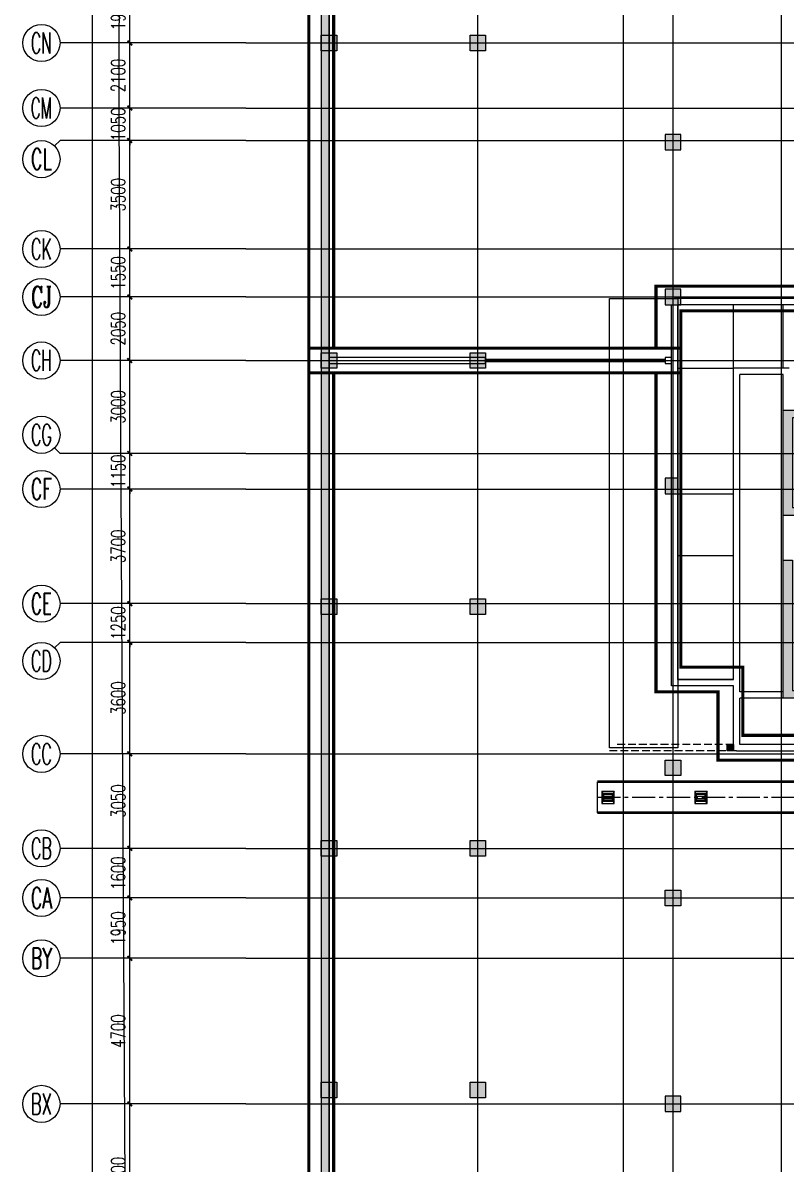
# Model space of a CAD drawing. Extents: x 369444 to 684549, y -549309 to 575337.
# Drawn here: x 370644 to 395274, y 216562 to 253407 of the extents above; entities that cross this region are included whole.
import ezdxf
from ezdxf.enums import TextEntityAlignment as Align

# ---------------------------------------------------------------- set-up
doc = ezdxf.new("R2010")
doc.units = 0
doc.header["$LTSCALE"] = 1000
doc.header["$MEASUREMENT"] = 0
for name, pattern in [('__DASH', [0.35, 0.25, -0.1]), ('CENTER2', [1.125, 0.75, -0.125, 0.125, -0.125]), ('DASH', [0.35, 0.25, -0.1])]:
    doc.linetypes.add(name, pattern=pattern)
for name, color, linetype in [('AXIS', 3, 'Continuous'), ('AXIS_TEXT', 7, 'Continuous'), ('COLUMN', 9, 'Continuous'), ('DIM_SYMB', 3, 'Continuous'), ('DOTE', 1, 'Continuous'), ('DUCT-排烟中心线', 5, 'CENTER2'), ('DUCT-排烟管', 2, 'Continuous'), ('DUCT-排烟管端线', 4, 'Continuous'), ('HATCH_通用填充', 8, 'Continuous'), ('HS-A-轮廓线-地下室', 3, 'DASH'), ('PUB_HATCH', 8, 'Continuous'), ('WALL', 9, 'Continuous'), ('WINDOW', 4, 'Continuous'), ('二期轮廓线', 8, 'DASH'), ('审核图层', 2, 'Continuous'), ('构造柱', 6, 'Continuous'), ('防火分区线', 7, 'Continuous'), ('风管标注', 3, 'Continuous')]:
    doc.layers.add(name, color=color, linetype=linetype)
doc.layers.add('不要动图层', color=140, linetype='Continuous', plot=False)
doc.styles.add('_TCH_AXIS', font='COMPLEX', dxfattribs={"bigfont": 'GBCBIG'})
doc.styles.add('_TCH_DIM_T3', font='SIMPLEX', dxfattribs={"width": 0.705882, "bigfont": 'GBCBIG'})
doc.styles.add('COMPLEX', font='COMPLEX')
doc.dimstyles.new('_TCH_ARCH&&150', dxfattribs={"dimtxt": 446.25, "dimasz": 150, "dimexe": 375, "dimexo": 450, "dimgap": 150, "dimtad": 1, "dimdec": 0, "dimzin": 0, "dimdsep": 46, "dimtxsty": '_TCH_DIM_T3', "dimblk": 'ARCHTICK', "dimcen": 0.09, "dimclrt": 7, "dimazin": 2, "dimtfac": 1, "dimtdec": 0, "dimtix": 1, "dimtmove": 2, "dimatfit": 3, "dimfxl": 0, "dimtolj": 1, "dimtzin": 0, "dimarcsym": 0})

# ---------------------------------------------------------------- blocks, each defined once
blk = doc.blocks.new('566hdfggf')
at = {"layer": 'COLUMN'}
h = blk.add_hatch(color=256, dxfattribs=at)
h.dxf.hatch_style = 1
h.paths.add_polyline_path([(38490740214.03093, 3905333180.482071), (38490740214.03093, 3905332680.482071), (38490740614.03093, 3905332680.482071), (38490740614.03093, 3905333180.482071)])
blk.add_lwpolyline([(38490740214.03093, 3905333180.482071), (38490740214.03093, 3905332680.482071), (38490740614.03093, 3905332680.482071), (38490740614.03093, 3905333180.482071)], close=True, dxfattribs=at)
blk = doc.blocks.new('A$C47E9097D')
at = {"layer": '构造柱'}
blk.add_hatch(color=256, dxfattribs=at).paths.add_polyline_path([(13050, -240400), (12850, -240400), (12850, -240600), (13050, -240600)])
at = {"layer": '构造柱', "elevation": 14}
blk.add_lwpolyline([(12850, -240400), (13050, -240400), (13050, -240600), (12850, -240600)], close=True, dxfattribs=at)
blk = doc.blocks.new('256g1dfgdf')
at = {"layer": 'WALL'}
h = blk.add_hatch(color=0, dxfattribs=at)
h.dxf.hatch_style = 1
h.paths.add_polyline_path([(-183057, -69119), (-183057, -68619), (-183557, -68619), (-183557, -69119)], flags=17)
h.paths.add_polyline_path([(-170857, -69119), (-170857, -68619), (-171407, -68619), (-171407, -69119)], flags=17)
h.paths.add_polyline_path([(-171407, -70819), (-171157, -70819), (-171157, -70419), (-171557, -70419), (-171557, -70819)], flags=17)
h.paths.add_polyline_path([(-183507, -70819), (-183357, -70819), (-183357, -70419), (-183757, -70419), (-183757, -70819)], flags=17)
h.paths.add_polyline_path([(-168657, -64219), (-170857, -64219), (-170857, -66419), (-170307, -66419), (-170307, -66619), (-171107, -66619), (-171107, -63969), (-168457, -63969), (-168457, -66619), (-169207, -66619), (-169207, -66419), (-168657, -66419)])
h.paths.add_polyline_path([(-179257, -73469), (-179807, -73469), (-179807, -73219), (-179257, -73219), (-178857, -73219), (-178857, -73469), (-179007, -73469), (-179007, -76369), (-180757, -76369), (-180757, -76119), (-179257, -76119)])
h.paths.add_polyline_path([(-165957, -64219), (-166607, -64219), (-166607, -63969), (-165707, -63969), (-165707, -65769), (-165957, -65769)])
h.paths.add_polyline_path([(-188307, -64019), (-188957, -64019), (-188957, -65569), (-189207, -65569), (-189207, -63769), (-188307, -63769)])
h.paths.add_polyline_path([(-173307, -80719), (-174157, -80719), (-174857, -80719), (-174857, -80469), (-174407, -80469), (-174407, -77519), (-174157, -77519), (-174157, -80469), (-173307, -80469)])
h.paths.add_polyline_path([(-180757, -80719), (-181607, -80719), (-181607, -80469), (-180757, -80469), (-180757, -77519), (-180507, -77519), (-180507, -80469), (-180057, -80469), (-180057, -80719)])
h.paths.add_polyline_path([(-175107, -73469), (-175657, -73469), (-175657, -76119), (-174157, -76119), (-174157, -76369), (-175907, -76369), (-175907, -73469), (-176057, -73469), (-176057, -73219), (-175657, -73219), (-175107, -73219)])
h.paths.add_polyline_path([(-159582, -72669), (-160057, -72669), (-160057, -74419), (-160307, -74419), (-160307, -72669), (-160407, -72669), (-160407, -72419), (-160057, -72419), (-159582, -72419)])
h.paths.add_polyline_path([(-163357, -80719), (-163657, -80719), (-164057, -80719), (-164057, -80469), (-163907, -80469), (-163907, -77119), (-163657, -77119), (-163657, -80469), (-163357, -80469)])
h.paths.add_polyline_path([(-166757, -80719), (-167782, -80719), (-168557, -80719), (-168557, -80469), (-167807, -80469), (-167807, -77019), (-167507, -77019), (-167507, -80469), (-166757, -80469)])
h.paths.add_polyline_path([(-191007, -75019), (-191007, -75819), (-193107, -75819), (-193107, -75569), (-191257, -75569), (-191257, -75019)])
h.paths.add_polyline_path([(-183307, -66419), (-184057, -66419), (-184057, -64019), (-186257, -64019), (-186257, -66219), (-185707, -66219), (-185707, -66419), (-186457, -66419), (-186457, -63769), (-183807, -63769), (-183807, -66169), (-183307, -66169)])
h.paths.add_polyline_path([(-171407, -73469), (-171857, -73469), (-171857, -73219), (-171157, -73219), (-171157, -76369), (-171407, -76369)])
h.paths.add_polyline_path([(-183057, -73469), (-183507, -73469), (-183507, -76369), (-183757, -76369), (-183757, -73219), (-183057, -73219)])
h.paths.add_polyline_path([(-187382, -80719), (-188157, -80719), (-188157, -80469), (-187407, -80469), (-187407, -77019), (-187107, -77019), (-187107, -80469), (-186357, -80469), (-186357, -80719)])
h.paths.add_polyline_path([(-191257, -80719), (-191557, -80719), (-191557, -80469), (-191257, -80469), (-191257, -77119), (-191007, -77119), (-191007, -80469), (-190857, -80469), (-190857, -80719)])
h.paths.add_polyline_path([(-194857, -72669), (-195332, -72669), (-195332, -72419), (-194857, -72419), (-194507, -72419), (-194507, -72669), (-194607, -72669), (-194607, -74419), (-194857, -74419)])
h.paths.add_polyline_path([(-157057, -81719), (-157607, -81719), (-157607, -81469), (-157357, -81469), (-157357, -77269), (-157057, -77269)])
h.paths.add_polyline_path([(-197307, -81719), (-197857, -81719), (-197857, -77269), (-197557, -77269), (-197557, -81469), (-197307, -81469)])
h.paths.add_polyline_path([(-165557, -72669), (-165957, -72669), (-165957, -69119), (-166357, -69119), (-166357, -68919), (-165707, -68919), (-165707, -72419), (-165557, -72419)])
h.paths.add_polyline_path([(-188957, -72669), (-189357, -72669), (-189357, -72419), (-189207, -72419), (-189207, -68919), (-188507, -68919), (-188507, -69119), (-188957, -69119)])
h.paths.add_polyline_path([(-160857, -80719), (-161557, -80719), (-161557, -80469), (-160857, -80469), (-160857, -77819), (-160607, -77819), (-160607, -80469), (-160607, -81469), (-160007, -81469), (-160007, -81719), (-160857, -81719)])
h.paths.add_polyline_path([(-187107, -71319), (-187107, -74819), (-187407, -74819), (-187407, -71319)])
h.paths.add_polyline_path([(-193357, -80719), (-194057, -80719), (-194057, -81719), (-194907, -81719), (-194907, -81469), (-194307, -81469), (-194307, -80469), (-194307, -77819), (-194057, -77819), (-194057, -80469), (-193357, -80469)])
h.paths.add_polyline_path([(-167507, -71319), (-167507, -74819), (-167807, -74819), (-167807, -71319)])
h.paths.add_polyline_path([(-171157, -80719), (-171507, -80719), (-171507, -80469), (-171407, -80469), (-171407, -77519), (-171157, -77519), (-171157, -80469), (-170957, -80469), (-170957, -80719)])
h.paths.add_polyline_path([(-183407, -80719), (-183757, -80719), (-183957, -80719), (-183957, -80469), (-183757, -80469), (-183757, -77519), (-183507, -77519), (-183507, -80469), (-183407, -80469)])
h.paths.add_polyline_path([(-157057, -75819), (-157757, -75819), (-157757, -75569), (-157357, -75569), (-157357, -72669), (-157732, -72669), (-157732, -72419), (-157057, -72419)])
h.paths.add_polyline_path([(-197157, -75819), (-197857, -75819), (-197857, -72419), (-197182, -72419), (-197182, -72669), (-197557, -72669), (-197557, -75569), (-197157, -75569)])
h.paths.add_polyline_path([(-163907, -72669), (-163957, -72669), (-163957, -72419), (-163657, -72419), (-163257, -72419), (-163257, -72669), (-163657, -72669), (-163657, -73519), (-163907, -73519)])
h.paths.add_polyline_path([(-190957, -72669), (-191007, -72669), (-191007, -73519), (-191257, -73519), (-191257, -72669), (-191657, -72669), (-191657, -72419), (-191257, -72419), (-190957, -72419)])
h.paths.add_polyline_path([(-161807, -75819), (-163907, -75819), (-163907, -75019), (-163657, -75019), (-163657, -75569), (-161807, -75569)])
edge = h.paths.add_edge_path()
edge.add_line((-183557, -66419), (-183557, -66519))
edge.add_line((-183557, -66519), (-183307, -66519))
edge.add_line((-183307, -66519), (-183307, -66419))
edge.add_line((-183507, -70819), (-183507, -71569))
edge.add_line((-183507, -71569), (-185557, -71569))
edge.add_line((-185557, -71569), (-185557, -71319))
edge.add_line((-185557, -71319), (-183757, -71319))
edge.add_line((-183757, -71319), (-183757, -70819))
edge.add_line((-171157, -70819), (-171157, -71319))
edge.add_line((-171157, -71319), (-169357, -71319))
edge.add_line((-169357, -71319), (-169357, -71569))
edge.add_line((-169357, -71569), (-171407, -71569))
edge.add_line((-171407, -71569), (-171407, -70819))
h.paths.add_polyline_path([(-183557, -66519), (-183307, -66519), (-183307, -66419), (-183557, -66419)], flags=16)
h.paths.add_polyline_path([(-183757, -71569), (-183507, -71569), (-183507, -70819), (-183757, -70819)], flags=16)
h.paths.add_polyline_path([(-185557, -71569), (-183757, -71569), (-183757, -71319), (-185557, -71319)], flags=16)
h.paths.add_polyline_path([(-171407, -71569), (-171157, -71569), (-171157, -70819), (-171407, -70819)], flags=16)
h.paths.add_polyline_path([(-171157, -71569), (-169357, -71569), (-169357, -71319), (-171157, -71319)], flags=16)
at = {"layer": 'WALL', "color": 0}
for points in [[(-188307, -64019), (-188957, -64019), (-188957, -65569), (-189207, -65569), (-189207, -63769), (-188307, -63769)], [(-183307, -66419), (-184057, -66419), (-184057, -64019), (-186257, -64019), (-186257, -66219), (-185707, -66219), (-185707, -66419), (-186457, -66419), (-186457, -63769), (-183807, -63769), (-183807, -66169), (-183307, -66169)], [(-168657, -64219), (-170857, -64219), (-170857, -66419), (-170307, -66419), (-170307, -66619), (-171107, -66619), (-171107, -63969), (-168457, -63969), (-168457, -66619), (-169207, -66619), (-169207, -66419), (-168657, -66419)], [(-165957, -64219), (-166607, -64219), (-166607, -63969), (-165707, -63969), (-165707, -65769), (-165957, -65769)], [(-183057, -69119), (-183057, -68619), (-183557, -68619), (-183557, -69119)], [(-170857, -69119), (-170857, -68619), (-171407, -68619), (-171407, -69119)], [(-188957, -72669), (-189357, -72669), (-189357, -72419), (-189207, -72419), (-189207, -68919), (-188507, -68919), (-188507, -69119), (-188957, -69119)], [(-165557, -72669), (-165957, -72669), (-165957, -69119), (-166357, -69119), (-166357, -68919), (-165707, -68919), (-165707, -72419), (-165557, -72419)], [(-183507, -70819), (-183357, -70819), (-183357, -70419), (-183757, -70419), (-183757, -70819)], [(-171407, -70819), (-171157, -70819), (-171157, -70419), (-171557, -70419), (-171557, -70819)], [(-187107, -71319), (-187107, -74819), (-187407, -74819), (-187407, -71319)], [(-167507, -71319), (-167507, -74819), (-167807, -74819), (-167807, -71319)], [(-197157, -75819), (-197857, -75819), (-197857, -72419), (-197182, -72419), (-197182, -72669), (-197557, -72669), (-197557, -75569), (-197157, -75569)], [(-194857, -72669), (-195332, -72669), (-195332, -72419), (-194857, -72419), (-194507, -72419), (-194507, -72669), (-194607, -72669), (-194607, -74419), (-194857, -74419)], [(-190957, -72669), (-191007, -72669), (-191007, -73519), (-191257, -73519), (-191257, -72669), (-191657, -72669), (-191657, -72419), (-191257, -72419), (-190957, -72419)], [(-163907, -72669), (-163957, -72669), (-163957, -72419), (-163657, -72419), (-163257, -72419), (-163257, -72669), (-163657, -72669), (-163657, -73519), (-163907, -73519)], [(-159582, -72669), (-160057, -72669), (-160057, -74419), (-160307, -74419), (-160307, -72669), (-160407, -72669), (-160407, -72419), (-160057, -72419), (-159582, -72419)], [(-157057, -75819), (-157757, -75819), (-157757, -75569), (-157357, -75569), (-157357, -72669), (-157732, -72669), (-157732, -72419), (-157057, -72419)], [(-183057, -73469), (-183507, -73469), (-183507, -76369), (-183757, -76369), (-183757, -73219), (-183057, -73219)], [(-179257, -73469), (-179807, -73469), (-179807, -73219), (-179257, -73219), (-178857, -73219), (-178857, -73469), (-179007, -73469), (-179007, -76369), (-180757, -76369), (-180757, -76119), (-179257, -76119)], [(-175107, -73469), (-175657, -73469), (-175657, -76119), (-174157, -76119), (-174157, -76369), (-175907, -76369), (-175907, -73469), (-176057, -73469), (-176057, -73219), (-175657, -73219), (-175107, -73219)], [(-171407, -73469), (-171857, -73469), (-171857, -73219), (-171157, -73219), (-171157, -76369), (-171407, -76369)], [(-191007, -75019), (-191007, -75819), (-193107, -75819), (-193107, -75569), (-191257, -75569), (-191257, -75019)], [(-161807, -75819), (-163907, -75819), (-163907, -75019), (-163657, -75019), (-163657, -75569), (-161807, -75569)], [(-197307, -81719), (-197857, -81719), (-197857, -77269), (-197557, -77269), (-197557, -81469), (-197307, -81469)], [(-191257, -80719), (-191557, -80719), (-191557, -80469), (-191257, -80469), (-191257, -77119), (-191007, -77119), (-191007, -80469), (-190857, -80469), (-190857, -80719)], [(-187382, -80719), (-188157, -80719), (-188157, -80469), (-187407, -80469), (-187407, -77019), (-187107, -77019), (-187107, -80469), (-186357, -80469), (-186357, -80719)], [(-166757, -80719), (-167782, -80719), (-168557, -80719), (-168557, -80469), (-167807, -80469), (-167807, -77019), (-167507, -77019), (-167507, -80469), (-166757, -80469)], [(-163357, -80719), (-163657, -80719), (-164057, -80719), (-164057, -80469), (-163907, -80469), (-163907, -77119), (-163657, -77119), (-163657, -80469), (-163357, -80469)], [(-157057, -81719), (-157607, -81719), (-157607, -81469), (-157357, -81469), (-157357, -77269), (-157057, -77269)], [(-183407, -80719), (-183757, -80719), (-183957, -80719), (-183957, -80469), (-183757, -80469), (-183757, -77519), (-183507, -77519), (-183507, -80469), (-183407, -80469)], [(-180757, -80719), (-181607, -80719), (-181607, -80469), (-180757, -80469), (-180757, -77519), (-180507, -77519), (-180507, -80469), (-180057, -80469), (-180057, -80719)], [(-173307, -80719), (-174157, -80719), (-174857, -80719), (-174857, -80469), (-174407, -80469), (-174407, -77519), (-174157, -77519), (-174157, -80469), (-173307, -80469)], [(-171157, -80719), (-171507, -80719), (-171507, -80469), (-171407, -80469), (-171407, -77519), (-171157, -77519), (-171157, -80469), (-170957, -80469), (-170957, -80719)], [(-193357, -80719), (-194057, -80719), (-194057, -81719), (-194907, -81719), (-194907, -81469), (-194307, -81469), (-194307, -80469), (-194307, -77819), (-194057, -77819), (-194057, -80469), (-193357, -80469)], [(-160857, -80719), (-161557, -80719), (-161557, -80469), (-160857, -80469), (-160857, -77819), (-160607, -77819), (-160607, -80469), (-160607, -81469), (-160007, -81469), (-160007, -81719), (-160857, -81719)]]:
    blk.add_lwpolyline(points, close=True, dxfattribs=at)
for points in [[(-183557, -66419), (-183557, -66519), (-183307, -66519), (-183307, -66419)], [(-183507, -70819), (-183507, -71569), (-185557, -71569), (-185557, -71319), (-183757, -71319), (-183757, -70819)], [(-171157, -70819), (-171157, -71319), (-169357, -71319), (-169357, -71569), (-171407, -71569), (-171407, -70819)]]:
    blk.add_lwpolyline(points, dxfattribs=at)
blk = doc.blocks.new('_ArchTick')
at = {"color": 0, "linetype": 'ByBlock', "const_width": 0.4}
blk.add_lwpolyline([(-0.5, -0.5), (0.5, 0.5)], dxfattribs=at)
blk = doc.blocks.new('*D1015')
at = {"layer": 'AXIS', "color": 0, "lineweight": -2, "transparency": 16777216}
for p, q in [((377394, 218507), (373719, 218507)), ((374094, 214007), (374094, 218507)), ((377394, 214007), (373719, 214007))]:
    blk.add_line(p, q, dxfattribs=at)
at = {"layer": 'Defpoints', "color": 0, "transparency": 16777216}
for p in [(374094, 218507), (377844, 218507), (377844, 214007)]:
    blk.add_point(p, dxfattribs=at)
at = {"layer": 'AXIS', "color": 0, "lineweight": -2, "transparency": 16777216, "xscale": 150, "yscale": 150, "zscale": 150}
for p, rotation in [((374094, 218507), 90), ((374094, 214007), 270)]:
    blk.add_blockref('_ArchTick', p, dxfattribs=dict(at, rotation=rotation))
at = {"layer": 'AXIS', "color": 7, "lineweight": -2, "transparency": 16777216, "insert": (373721, 216257), "char_height": 446.2, "attachment_point": 5, "rotation": 90, "style": '_TCH_DIM_T3'}
blk.add_mtext('\\A1;4500', dxfattribs=at)
blk = doc.blocks.new('*D1016')
at = {"layer": 'AXIS', "color": 0, "lineweight": -2, "transparency": 16777216}
for p, q in [((377394, 223207), (373719, 223207)), ((374094, 218507), (374094, 223207)), ((377394, 218507), (373719, 218507))]:
    blk.add_line(p, q, dxfattribs=at)
at = {"layer": 'Defpoints', "color": 0, "transparency": 16777216}
for p in [(374094, 223207), (377844, 223207), (377844, 218507)]:
    blk.add_point(p, dxfattribs=at)
at = {"layer": 'AXIS', "color": 0, "lineweight": -2, "transparency": 16777216, "xscale": 150, "yscale": 150, "zscale": 150}
for p, rotation in [((374094, 223207), 90), ((374094, 218507), 270)]:
    blk.add_blockref('_ArchTick', p, dxfattribs=dict(at, rotation=rotation))
at = {"layer": 'AXIS', "color": 7, "lineweight": -2, "transparency": 16777216, "insert": (373721, 220857), "char_height": 446.2, "attachment_point": 5, "rotation": 90, "style": '_TCH_DIM_T3'}
blk.add_mtext('\\A1;4700', dxfattribs=at)
blk = doc.blocks.new('*D1017')
at = {"layer": 'AXIS', "color": 0, "lineweight": -2, "transparency": 16777216}
for p, q in [((377394, 225157), (373719, 225157)), ((374094, 223207), (374094, 225157)), ((377394, 223207), (373719, 223207))]:
    blk.add_line(p, q, dxfattribs=at)
at = {"layer": 'Defpoints', "color": 0, "transparency": 16777216}
for p in [(374094, 225157), (377844, 225157), (377844, 223207)]:
    blk.add_point(p, dxfattribs=at)
at = {"layer": 'AXIS', "color": 0, "lineweight": -2, "transparency": 16777216, "xscale": 150, "yscale": 150, "zscale": 150}
for p, rotation in [((374094, 225157), 90), ((374094, 223207), 270)]:
    blk.add_blockref('_ArchTick', p, dxfattribs=dict(at, rotation=rotation))
at = {"layer": 'AXIS', "color": 7, "lineweight": -2, "transparency": 16777216, "insert": (373721, 224182), "char_height": 446.2, "attachment_point": 5, "rotation": 90, "style": '_TCH_DIM_T3'}
blk.add_mtext('\\A1;1950', dxfattribs=at)
blk = doc.blocks.new('*D1018')
at = {"layer": 'AXIS', "color": 0, "lineweight": -2, "transparency": 16777216}
for p, q in [((377394, 226757), (373719, 226757)), ((374094, 225157), (374094, 226757)), ((377394, 225157), (373719, 225157))]:
    blk.add_line(p, q, dxfattribs=at)
at = {"layer": 'Defpoints', "color": 0, "transparency": 16777216}
for p in [(374094, 226757), (377844, 226757), (377844, 225157)]:
    blk.add_point(p, dxfattribs=at)
at = {"layer": 'AXIS', "color": 0, "lineweight": -2, "transparency": 16777216, "xscale": 150, "yscale": 150, "zscale": 150}
for p, rotation in [((374094, 226757), 90), ((374094, 225157), 270)]:
    blk.add_blockref('_ArchTick', p, dxfattribs=dict(at, rotation=rotation))
at = {"layer": 'AXIS', "color": 7, "lineweight": -2, "transparency": 16777216, "insert": (373721, 225957), "char_height": 446.2, "attachment_point": 5, "rotation": 90, "style": '_TCH_DIM_T3'}
blk.add_mtext('\\A1;1600', dxfattribs=at)
blk = doc.blocks.new('*D1019')
at = {"layer": 'AXIS', "color": 0, "lineweight": -2, "transparency": 16777216}
for p, q in [((377394, 229807), (373719, 229807)), ((374094, 226757), (374094, 229807)), ((377394, 226757), (373719, 226757))]:
    blk.add_line(p, q, dxfattribs=at)
at = {"layer": 'Defpoints', "color": 0, "transparency": 16777216}
for p in [(374094, 229807), (377844, 229807), (377844, 226757)]:
    blk.add_point(p, dxfattribs=at)
at = {"layer": 'AXIS', "color": 0, "lineweight": -2, "transparency": 16777216, "xscale": 150, "yscale": 150, "zscale": 150}
for p, rotation in [((374094, 229807), 90), ((374094, 226757), 270)]:
    blk.add_blockref('_ArchTick', p, dxfattribs=dict(at, rotation=rotation))
at = {"layer": 'AXIS', "color": 7, "lineweight": -2, "transparency": 16777216, "insert": (373721, 228282), "char_height": 446.2, "attachment_point": 5, "rotation": 90, "style": '_TCH_DIM_T3'}
blk.add_mtext('\\A1;3050', dxfattribs=at)
blk = doc.blocks.new('*D1020')
at = {"layer": 'AXIS', "color": 0, "lineweight": -2, "transparency": 16777216}
for p, q in [((377394, 233407), (373719, 233407)), ((374094, 229807), (374094, 233407)), ((377394, 229807), (373719, 229807))]:
    blk.add_line(p, q, dxfattribs=at)
at = {"layer": 'Defpoints', "color": 0, "transparency": 16777216}
for p in [(374094, 233407), (377844, 233407), (377844, 229807)]:
    blk.add_point(p, dxfattribs=at)
at = {"layer": 'AXIS', "color": 0, "lineweight": -2, "transparency": 16777216, "xscale": 150, "yscale": 150, "zscale": 150}
for p, rotation in [((374094, 233407), 90), ((374094, 229807), 270)]:
    blk.add_blockref('_ArchTick', p, dxfattribs=dict(at, rotation=rotation))
at = {"layer": 'AXIS', "color": 7, "lineweight": -2, "transparency": 16777216, "insert": (373721, 231607), "char_height": 446.2, "attachment_point": 5, "rotation": 90, "style": '_TCH_DIM_T3'}
blk.add_mtext('\\A1;3600', dxfattribs=at)
blk = doc.blocks.new('*D1021')
at = {"layer": 'AXIS', "color": 0, "lineweight": -2, "transparency": 16777216}
for p, q in [((374094, 234657), (374094, 234807)), ((377394, 234657), (373719, 234657)), ((374094, 233407), (374094, 234657)), ((377394, 233407), (373719, 233407)), ((374094, 233407), (374094, 233257))]:
    blk.add_line(p, q, dxfattribs=at)
at = {"layer": 'Defpoints', "color": 0, "transparency": 16777216}
for p in [(374094, 234657), (377844, 234657), (377844, 233407)]:
    blk.add_point(p, dxfattribs=at)
at = {"layer": 'AXIS', "color": 0, "lineweight": -2, "transparency": 16777216, "xscale": 150, "yscale": 150, "zscale": 150}
for p, rotation in [((374094, 234657), 270), ((374094, 233407), 90)]:
    blk.add_blockref('_ArchTick', p, dxfattribs=dict(at, rotation=rotation))
at = {"layer": 'AXIS', "color": 7, "lineweight": -2, "transparency": 16777216, "insert": (373721, 234032), "char_height": 446.2, "attachment_point": 5, "rotation": 90, "style": '_TCH_DIM_T3'}
blk.add_mtext('\\A1;1250', dxfattribs=at)
blk = doc.blocks.new('*D1022')
at = {"layer": 'AXIS', "color": 0, "lineweight": -2, "transparency": 16777216}
for p, q in [((377394, 238357), (373719, 238357)), ((374094, 234657), (374094, 238357)), ((377394, 234657), (373719, 234657))]:
    blk.add_line(p, q, dxfattribs=at)
at = {"layer": 'Defpoints', "color": 0, "transparency": 16777216}
for p in [(374094, 238357), (377844, 238357), (377844, 234657)]:
    blk.add_point(p, dxfattribs=at)
at = {"layer": 'AXIS', "color": 0, "lineweight": -2, "transparency": 16777216, "xscale": 150, "yscale": 150, "zscale": 150}
for p, rotation in [((374094, 238357), 90), ((374094, 234657), 270)]:
    blk.add_blockref('_ArchTick', p, dxfattribs=dict(at, rotation=rotation))
at = {"layer": 'AXIS', "color": 7, "lineweight": -2, "transparency": 16777216, "insert": (373721, 236507), "char_height": 446.2, "attachment_point": 5, "rotation": 90, "style": '_TCH_DIM_T3'}
blk.add_mtext('\\A1;3700', dxfattribs=at)
blk = doc.blocks.new('*D1023')
at = {"layer": 'AXIS', "color": 0, "lineweight": -2, "transparency": 16777216}
for p, q in [((377394, 239507), (373719, 239507)), ((374094, 239507), (374094, 239657)), ((374094, 238357), (374094, 239507)), ((377394, 238357), (373719, 238357)), ((374094, 238357), (374094, 238207))]:
    blk.add_line(p, q, dxfattribs=at)
at = {"layer": 'Defpoints', "color": 0, "transparency": 16777216}
for p in [(374094, 239507), (377844, 239507), (377844, 238357)]:
    blk.add_point(p, dxfattribs=at)
at = {"layer": 'AXIS', "color": 0, "lineweight": -2, "transparency": 16777216, "xscale": 150, "yscale": 150, "zscale": 150}
for p, rotation in [((374094, 239507), 270), ((374094, 238357), 90)]:
    blk.add_blockref('_ArchTick', p, dxfattribs=dict(at, rotation=rotation))
at = {"layer": 'AXIS', "color": 7, "lineweight": -2, "transparency": 16777216, "insert": (373721, 238932), "char_height": 446.2, "attachment_point": 5, "rotation": 90, "style": '_TCH_DIM_T3'}
blk.add_mtext('\\A1;1150', dxfattribs=at)
blk = doc.blocks.new('*D1024')
at = {"layer": 'AXIS', "color": 0, "lineweight": -2, "transparency": 16777216}
for p, q in [((377394, 242507), (373719, 242507)), ((374094, 239507), (374094, 242507)), ((377394, 239507), (373719, 239507))]:
    blk.add_line(p, q, dxfattribs=at)
at = {"layer": 'Defpoints', "color": 0, "transparency": 16777216}
for p in [(374094, 242507), (377844, 242507), (377844, 239507)]:
    blk.add_point(p, dxfattribs=at)
at = {"layer": 'AXIS', "color": 0, "lineweight": -2, "transparency": 16777216, "xscale": 150, "yscale": 150, "zscale": 150}
for p, rotation in [((374094, 242507), 90), ((374094, 239507), 270)]:
    blk.add_blockref('_ArchTick', p, dxfattribs=dict(at, rotation=rotation))
at = {"layer": 'AXIS', "color": 7, "lineweight": -2, "transparency": 16777216, "insert": (373721, 241007), "char_height": 446.2, "attachment_point": 5, "rotation": 90, "style": '_TCH_DIM_T3'}
blk.add_mtext('\\A1;3000', dxfattribs=at)
blk = doc.blocks.new('*D1025')
at = {"layer": 'AXIS', "color": 0, "lineweight": -2, "transparency": 16777216}
for p, q in [((377394, 244557), (373719, 244557)), ((374094, 242507), (374094, 244557)), ((377394, 242507), (373719, 242507))]:
    blk.add_line(p, q, dxfattribs=at)
at = {"layer": 'Defpoints', "color": 0, "transparency": 16777216}
for p in [(374094, 244557), (377844, 244557), (377844, 242507)]:
    blk.add_point(p, dxfattribs=at)
at = {"layer": 'AXIS', "color": 0, "lineweight": -2, "transparency": 16777216, "xscale": 150, "yscale": 150, "zscale": 150}
for p, rotation in [((374094, 244557), 90), ((374094, 242507), 270)]:
    blk.add_blockref('_ArchTick', p, dxfattribs=dict(at, rotation=rotation))
at = {"layer": 'AXIS', "color": 7, "lineweight": -2, "transparency": 16777216, "insert": (373721, 243532), "char_height": 446.2, "attachment_point": 5, "rotation": 90, "style": '_TCH_DIM_T3'}
blk.add_mtext('\\A1;2050', dxfattribs=at)
blk = doc.blocks.new('*D1026')
at = {"layer": 'AXIS', "color": 0, "lineweight": -2, "transparency": 16777216}
for p, q in [((377394, 246107), (373719, 246107)), ((374094, 244557), (374094, 246107)), ((377394, 244557), (373719, 244557))]:
    blk.add_line(p, q, dxfattribs=at)
at = {"layer": 'Defpoints', "color": 0, "transparency": 16777216}
for p in [(374094, 246107), (377844, 246107), (377844, 244557)]:
    blk.add_point(p, dxfattribs=at)
at = {"layer": 'AXIS', "color": 0, "lineweight": -2, "transparency": 16777216, "xscale": 150, "yscale": 150, "zscale": 150}
for p, rotation in [((374094, 246107), 90), ((374094, 244557), 270)]:
    blk.add_blockref('_ArchTick', p, dxfattribs=dict(at, rotation=rotation))
at = {"layer": 'AXIS', "color": 7, "lineweight": -2, "transparency": 16777216, "insert": (373721, 245332), "char_height": 446.2, "attachment_point": 5, "rotation": 90, "style": '_TCH_DIM_T3'}
blk.add_mtext('\\A1;1550', dxfattribs=at)
blk = doc.blocks.new('*D1027')
at = {"layer": 'AXIS', "color": 0, "lineweight": -2, "transparency": 16777216}
for p, q in [((377394, 249607), (373719, 249607)), ((374094, 246107), (374094, 249607)), ((377394, 246107), (373719, 246107))]:
    blk.add_line(p, q, dxfattribs=at)
at = {"layer": 'Defpoints', "color": 0, "transparency": 16777216}
for p in [(374094, 249607), (377844, 249607), (377844, 246107)]:
    blk.add_point(p, dxfattribs=at)
at = {"layer": 'AXIS', "color": 0, "lineweight": -2, "transparency": 16777216, "xscale": 150, "yscale": 150, "zscale": 150}
for p, rotation in [((374094, 249607), 90), ((374094, 246107), 270)]:
    blk.add_blockref('_ArchTick', p, dxfattribs=dict(at, rotation=rotation))
at = {"layer": 'AXIS', "color": 7, "lineweight": -2, "transparency": 16777216, "insert": (373721, 247857), "char_height": 446.2, "attachment_point": 5, "rotation": 90, "style": '_TCH_DIM_T3'}
blk.add_mtext('\\A1;3500', dxfattribs=at)
blk = doc.blocks.new('*D1028')
at = {"layer": 'AXIS', "color": 0, "lineweight": -2, "transparency": 16777216}
for p, q in [((377394, 250657), (373719, 250657)), ((374094, 250657), (374094, 250807)), ((374094, 249607), (374094, 250657)), ((377394, 249607), (373719, 249607)), ((374094, 249607), (374094, 249457))]:
    blk.add_line(p, q, dxfattribs=at)
at = {"layer": 'Defpoints', "color": 0, "transparency": 16777216}
for p in [(374094, 250657), (377844, 250657), (377844, 249607)]:
    blk.add_point(p, dxfattribs=at)
at = {"layer": 'AXIS', "color": 0, "lineweight": -2, "transparency": 16777216, "xscale": 150, "yscale": 150, "zscale": 150}
for p, rotation in [((374094, 250657), 270), ((374094, 249607), 90)]:
    blk.add_blockref('_ArchTick', p, dxfattribs=dict(at, rotation=rotation))
at = {"layer": 'AXIS', "color": 7, "lineweight": -2, "transparency": 16777216, "insert": (373721, 250132), "char_height": 446.2, "attachment_point": 5, "rotation": 90, "style": '_TCH_DIM_T3'}
blk.add_mtext('\\A1;1050', dxfattribs=at)
blk = doc.blocks.new('*D1029')
at = {"layer": 'AXIS', "color": 0, "lineweight": -2, "transparency": 16777216}
for p, q in [((377394, 252757), (373719, 252757)), ((374094, 250657), (374094, 252757)), ((377394, 250657), (373719, 250657))]:
    blk.add_line(p, q, dxfattribs=at)
at = {"layer": 'Defpoints', "color": 0, "transparency": 16777216}
for p in [(374094, 252757), (377844, 252757), (377844, 250657)]:
    blk.add_point(p, dxfattribs=at)
at = {"layer": 'AXIS', "color": 0, "lineweight": -2, "transparency": 16777216, "xscale": 150, "yscale": 150, "zscale": 150}
for p, rotation in [((374094, 252757), 90), ((374094, 250657), 270)]:
    blk.add_blockref('_ArchTick', p, dxfattribs=dict(at, rotation=rotation))
at = {"layer": 'AXIS', "color": 7, "lineweight": -2, "transparency": 16777216, "insert": (373721, 251707), "char_height": 446.2, "attachment_point": 5, "rotation": 90, "style": '_TCH_DIM_T3'}
blk.add_mtext('\\A1;2100', dxfattribs=at)
blk = doc.blocks.new('*D1030')
at = {"layer": 'AXIS', "color": 0, "lineweight": -2, "transparency": 16777216}
for p, q in [((377394, 254657), (373719, 254657)), ((374094, 252757), (374094, 254657)), ((377394, 252757), (373719, 252757))]:
    blk.add_line(p, q, dxfattribs=at)
at = {"layer": 'Defpoints', "color": 0, "transparency": 16777216}
for p in [(374094, 254657), (377844, 254657), (377844, 252757)]:
    blk.add_point(p, dxfattribs=at)
at = {"layer": 'AXIS', "color": 0, "lineweight": -2, "transparency": 16777216, "xscale": 150, "yscale": 150, "zscale": 150}
for p, rotation in [((374094, 254657), 90), ((374094, 252757), 270)]:
    blk.add_blockref('_ArchTick', p, dxfattribs=dict(at, rotation=rotation))
at = {"layer": 'AXIS', "color": 7, "lineweight": -2, "transparency": 16777216, "insert": (373721, 253707), "char_height": 446.2, "attachment_point": 5, "rotation": 90, "style": '_TCH_DIM_T3'}
blk.add_mtext('\\A1;1900', dxfattribs=at)
blk = doc.blocks.new('*D1115')
at = {"layer": 'AXIS', "color": 0, "lineweight": -2, "transparency": 16777216}
for p, q in [((377394, 470507), (372519, 470507)), ((372894, 65157), (372894, 470507)), ((377394, 65157), (372519, 65157))]:
    blk.add_line(p, q, dxfattribs=at)
at = {"layer": 'Defpoints', "color": 0, "transparency": 16777216}
for p in [(372894, 470507), (377844, 470507), (377844, 65157)]:
    blk.add_point(p, dxfattribs=at)
at = {"layer": 'AXIS', "color": 0, "lineweight": -2, "transparency": 16777216, "xscale": 150, "yscale": 150, "zscale": 150}
for p, rotation in [((372894, 470507), 90), ((372894, 65157), 270)]:
    blk.add_blockref('_ArchTick', p, dxfattribs=dict(at, rotation=rotation))
at = {"layer": 'AXIS', "color": 7, "lineweight": -2, "transparency": 16777216, "insert": (372521, 267832), "char_height": 446.2, "attachment_point": 5, "rotation": 90, "style": '_TCH_DIM_T3'}
blk.add_mtext('\\A1;405350', dxfattribs=at)
blk = doc.blocks.new('$DorLib2D$00000213')
at = {"color": 0, "linetype": 'DASH', "const_width": 0.02}
blk.add_lwpolyline([(0.5, 0), (-0.5, 0)], dxfattribs=at)
blk = doc.blocks.new('_AXISO')
blk.add_circle((0, 0), 0.5)
at = {"layer": 'AXIS_TEXT', "style": 'COMPLEX', "width": 1.041667}
blk.add_attdef('A', text='', height=0.56, dxfattribs=at).set_placement((-0.25, -0.28), (0.25, -0.28), align=Align.FIT)
blk = doc.blocks.new('column500')
h = blk.add_hatch(color=0)
h.dxf.hatch_style = 1
h.paths.add_polyline_path([(-216381, -381440), (-215881, -381440), (-215881, -380940), (-216381, -380940)])
at = {"color": 0}
blk.add_lwpolyline([(-216381, -381440), (-215881, -381440), (-215881, -380940), (-216381, -380940)], close=True, dxfattribs=at)
blk = doc.blocks.new('N-风管')
at = {"color": 0, "linetype": 'Continuous'}
for p, q in [((38489225280.664436, 3905323080.368586, 2600), (38489225680.664436, 3905323080.368586, 2600)), ((38489228280.664436, 3905323080.368586, 2600), (38489228680.664436, 3905323080.368586, 2600))]:
    blk.add_line(p, q, dxfattribs=at)
at = {"color": 0}
for p, q in [((38489225280.664436, 3905323080.368586, 2600), (38489225280.664436, 3905322680.368586, 2600)), ((38489225280.664436, 3905323080.368586, 2600), (38489225320.664436, 3905322991.479697, 2600)), ((38489225320.664436, 3905322769.257475, 2600), (38489225280.664436, 3905322680.368586, 2600)), ((38489225320.664436, 3905322917.405623, 2600), (38489225632.664436, 3905322917.405623, 2600)), ((38489225320.664436, 3905322843.331549, 2600), (38489225632.664436, 3905322843.331549, 2600)), ((38489225680.664436, 3905323080.368586, 2600), (38489225632.664436, 3905322991.479697, 2600)), ((38489225680.664436, 3905322680.368586, 2600), (38489225632.664436, 3905322769.257475, 2600)), ((38489225680.664436, 3905322680.368586, 2600), (38489225680.664436, 3905323080.368586, 2600)), ((38489228280.664436, 3905323080.368586, 2600), (38489228280.664436, 3905322680.368586, 2600)), ((38489228280.664436, 3905323080.368586, 2600), (38489228320.664436, 3905322991.479697, 2600)), ((38489228320.664436, 3905322769.257475, 2600), (38489228280.664436, 3905322680.368586, 2600)), ((38489228320.664436, 3905322917.405623, 2600), (38489228632.664436, 3905322917.405623, 2600)), ((38489228320.664436, 3905322843.331549, 2600), (38489228632.664436, 3905322843.331549, 2600)), ((38489228680.664436, 3905323080.368586, 2600), (38489228632.664436, 3905322991.479697, 2600)), ((38489228680.664436, 3905322680.368586, 2600), (38489228632.664436, 3905322769.257475, 2600)), ((38489228680.664436, 3905322680.368586, 2600), (38489228680.664436, 3905323080.368586, 2600)), ((38489225280.664436, 3905322680.368586, 2600), (38489225680.664436, 3905322680.368586, 2600)), ((38489228280.664436, 3905322680.368586, 2600), (38489228680.664436, 3905322680.368586, 2600))]:
    blk.add_line(p, q, dxfattribs=at)
at = {"color": 0, "lineweight": 40}
for p, q in [((38489225320.664436, 3905322991.479697, 2600), (38489225320.664436, 3905322769.257475, 2600)), ((38489225632.664436, 3905322991.479697, 2600), (38489225320.664436, 3905322991.479697, 2600)), ((38489225632.664436, 3905322769.257475, 2600), (38489225320.664436, 3905322769.257475, 2600)), ((38489225632.664436, 3905322769.257475, 2600), (38489225632.664436, 3905322991.479697, 2600)), ((38489228320.664436, 3905322991.479697, 2600), (38489228320.664436, 3905322769.257475, 2600)), ((38489228632.664436, 3905322991.479697, 2600), (38489228320.664436, 3905322991.479697, 2600)), ((38489228632.664436, 3905322769.257475, 2600), (38489228320.664436, 3905322769.257475, 2600)), ((38489228632.664436, 3905322769.257475, 2600), (38489228632.664436, 3905322991.479697, 2600))]:
    blk.add_line(p, q, dxfattribs=at)
at = {"layer": 'DUCT-排烟中心线', "color": 0}
blk.add_line((38489225134.127274, 3905322880.368586), (38489236616.528503, 3905322880.368586), dxfattribs=at)
at = {"layer": 'DUCT-排烟管', "color": 0, "const_width": 90}
for points in [[(38489236616.528503, 3905323380.368586), (38489225134.127274, 3905323380.368586)], [(38489225134.127274, 3905322380.368586), (38489236616.528503, 3905322380.368586)]]:
    blk.add_lwpolyline(points, dxfattribs=at)
at = {"layer": 'DUCT-排烟管端线', "color": 0}
blk.add_line((38489225134.127274, 3905323380.368586), (38489225134.127274, 3905322380.368586), dxfattribs=at)

msp = doc.modelspace()

# ---------------------------------------------------------------- hatches: boundary and pattern name
at = {"layer": 'PUB_HATCH', "linetype": 'ByBlock'}
for points in [[(380524.5, 305157), (380274.5, 305157), (380274.5, 242507), (380524.5, 242507)], [(380524.5, 242507), (380274.5, 242507), (380274.5, 177257), (380524.5, 177507)]]:
    msp.add_hatch(color=256, dxfattribs=at).paths.add_polyline_path(points)

# ---------------------------------------------------------------- linework, layer by layer
at = {"color": 2}
for p, q in [((393574.5, 242257, 14.1), (393574.5, 244306.9, 14.1)), ((395174.5, 242507, 14.1), (395174.5, 244306.9, 14.1)), ((395174.5, 242257, 14.1), (395174.5, 244306.9, 14.1)), ((391774.6, 242257, 0.1), (393574.5, 242257, 0.1)), ((391774.5, 238207, 14.1), (393574.5, 238207, 14.1)), ((391774.5, 236207, 14.1), (393574.5, 236207, 14.1)), ((391774.5, 232207, 14.1), (393574.5, 232207, 14.1))]:
    msp.add_line(p, q, dxfattribs=at)
at = {"layer": 'AXIS'}
for p, q in [((377844.4, 252757), (371844.4, 252757)), ((377844.4, 250657), (371844.4, 250657)), ((371668.7, 249431.2), (371844.4, 249607)), ((377844.4, 249607), (371844.4, 249607)), ((377844.4, 246107), (371844.4, 246107)), ((377844.4, 244557), (371844.4, 244557)), ((377844.4, 242507), (371844.4, 242507)), ((371668.7, 239682.7), (371844.4, 239507)), ((377844.4, 239507), (371844.4, 239507)), ((377844.4, 238357), (371844.4, 238357)), ((377844.4, 234657), (371844.4, 234657)), ((371668.7, 233231.2), (371844.4, 233407)), ((377844.4, 233407), (371844.4, 233407)), ((377844.4, 229807), (371844.4, 229807)), ((377844.4, 226757), (371844.4, 226757)), ((377844.4, 225157), (371844.4, 225157)), ((377844.4, 223207), (371844.4, 223207)), ((377844.4, 218507), (371844.4, 218507))]:
    msp.add_line(p, q, dxfattribs=at)
at = {"layer": 'DIM_SYMB', "color": 3}
msp.add_lwpolyline([(396774.5, 236257, 0, 0, 0), (396774.5, 243607, 0, 0, 0), (392374.5, 243607, 0, 0, 0), (392374.5, 234553.1, 0, 0, 0), (392374.5, 234553.1, 0, 0, 0), (392374.5, 232507, 80, 0, 0), (392374.5, 232207, 0, 0, 0)], format="xyseb", dxfattribs=at)
at = {"layer": 'DOTE', "color": 8}
for p, q in [((380524.5, 59364.2), (380524.5, 476704.8)), ((385324.5, 59364.2), (385324.5, 476704.8)), ((390024.5, 59364.2), (390024.5, 476704.8)), ((391624.5, 59364.2), (391624.5, 476704.8)), ((395124.5, 59364.2), (395124.5, 476704.8))]:
    msp.add_line(p, q, dxfattribs=at)
at = {"layer": 'DOTE', "color": 8, "lineweight": -2}
for p, q in [((377844.4, 252757), (624570.9, 252757)), ((377844.4, 250657), (624570.9, 250657)), ((377844.4, 249607), (624570.9, 249607)), ((377844.4, 246107), (624570.9, 246107)), ((377844.4, 244557), (624570.9, 244557)), ((377844.4, 242507), (624570.9, 242507)), ((377844.4, 239507), (624570.9, 239507)), ((377844.4, 238357), (624570.9, 238357)), ((377844.4, 234657), (624570.9, 234657)), ((377844.4, 233407), (624570.9, 233407)), ((377844.4, 229807), (624570.9, 229807)), ((377844.4, 226757), (624570.9, 226757)), ((377844.4, 225157), (624570.9, 225157)), ((377844.4, 223207), (624570.9, 223207)), ((377844.4, 218507), (624570.9, 218507))]:
    msp.add_line(p, q, dxfattribs=at)
at = {"layer": 'HATCH_通用填充', "elevation": 28.3}
msp.add_lwpolyline([(389574.5, 244506.9), (391774.5, 244506.9), (391774.5, 230007), (389574.5, 230007)], close=True, dxfattribs=at)
at = {"layer": 'HS-A-轮廓线-地下室', "lineweight": -2, "ltscale": 8}
msp.add_lwpolyline([(380274.5, 448857), (380274.5, 177257), (380274.5, 177257), (389774.5, 177257), (389774.5, 98657)], dxfattribs=at)
at = {"layer": 'WALL', "linetype": 'ByBlock'}
for p, q in [((380274.5, 305157), (380274.5, 242507)), ((380524.5, 305157), (380524.5, 242507)), ((380274.5, 242507), (380274.5, 177257)), ((385574.5, 242607), (380524.5, 242607)), ((380524.5, 242507), (380524.5, 177507)), ((385574.5, 242407), (385574.5, 242607)), ((391574.6, 242607), (391374.5, 242607)), ((391374.5, 242607), (391374.5, 242407)), ((391574.6, 242407), (391574.6, 242607)), ((380524.5, 242407), (385574.5, 242407)), ((391374.5, 242407), (391574.6, 242407))]:
    msp.add_line(p, q, dxfattribs=at)
at = {"layer": 'WALL'}
for p, q in [((391574.5, 232007), (391574.5, 244306.8)), ((398424.5, 244507), (391674.5, 244506.8)), ((398424.5, 244307), (391774.5, 244306.8)), ((391774.5, 232207), (391774.5, 244306.8)), ((395374.5, 242257), (393574.5, 242257)), ((393574.5, 232207), (393574.5, 242257)), ((395174.5, 242057), (393774.5, 242057)), ((393774.5, 232107), (393774.5, 242057)), ((395174.5, 231807), (395174.5, 242057)), ((393574.5, 232207), (391774.5, 232207)), ((393574.5, 232007), (391574.5, 232007)), ((393574.5, 231707), (393574.5, 232007)), ((393774.5, 231807), (393774.5, 232107)), ((395174.5, 231807), (393774.5, 231807)), ((393574.5, 230107), (393574.5, 231707)), ((395274.5, 231607), (393774.5, 231607)), ((393774.5, 230107), (393774.5, 231607)), ((423574.5, 230107), (393774.5, 230107)), ((393674.5, 229907), (423574.5, 229907))]:
    msp.add_line(p, q, dxfattribs=at)
at = {"layer": 'WALL', "linetype": '__DASH'}
for p, q in [((393574.5, 230107), (389774.5, 230107)), ((393674.5, 229907), (389574.5, 229907))]:
    msp.add_line(p, q, dxfattribs=at)
at = {"layer": '不要动图层'}
msp.add_lwpolyline([(374141.4, 480401.6), (608632.4, 480035.6), (630599.4, 458002.6), (630103.6, 140971.4), (534606.6, 140971.5), (534606.6, 44667.5), (383961.4, 44901.6), (384134.4, 155731.6), (384114.4, 173450.6), (374190.4, 173466.6), (373839.4, 234426.6), (373748.4, 250410.6), (374011.4, 393904.6)], close=True, dxfattribs=at)
at = {"layer": '二期轮廓线', "ltscale": 6}
msp.add_lwpolyline([(380274.6, 448857), (380274.6, 203357)], dxfattribs=at)
at = {"layer": '防火分区线', "color": 6, "linetype": 'DASH', "ltscale": 8, "const_width": 100}
for points in [[(451374.5, 298706.2), (451374.5, 234256.2), (436374.5, 234256.2), (436374.5, 237206.2), (435474.5, 237206.2), (435474.5, 240406.2), (432524.5, 240406.2), (432524.5, 241207), (427674.5, 241207), (427674.5, 248806.2), (422474.5, 248806.2), (422474.5, 243906.2), (418224.5, 243906.2), (418224.5, 242406.2), (409774.5, 242406.2), (409774.5, 241506.2), (403574.5, 241506.2), (403574.5, 249006.2), (403474.5, 249006.2), (403474.5, 244106.8), (391874.5, 244106.8), (391874.5, 242106.2), (379874.5, 242106.2), (379874.5, 305556.1)], [(450574.5, 297906.2), (450574.5, 235056.2), (437174.5, 235056.2), (437174.5, 238006.2), (436274.5, 238006.2), (436274.5, 241206.2), (433324.5, 241206.2), (433324.5, 242007), (428474.5, 242007), (428474.5, 249606.2), (421674.5, 249606.2), (421674.5, 244706.2), (417424.5, 244706.2), (417424.5, 243206.2), (408974.5, 243206.2), (408974.5, 242306.2), (404374.5, 242306.2), (404374.5, 249806.2), (402674.5, 249806.2), (402674.5, 244906.8), (391074.5, 244906.8), (391074.5, 242906.2), (380674.5, 242906.2), (380674.5, 304756.2)]]:
    msp.add_lwpolyline(points, dxfattribs=at)
at = {"layer": '防火分区线', "color": 56, "linetype": 'DASH', "ltscale": 8, "const_width": 100}
for points in [[(451374.5, 235057), (436374.5, 235057), (436374.5, 232107), (436274.5, 232107), (436274.5, 237107), (431874.5, 237107), (431874.5, 230407), (393874.5, 230407), (393874.5, 232607), (391874.5, 232607), (391874.5, 242907), (379874.5, 242907), (379874.5, 176857)], [(450574.5, 234257), (437174.5, 234257), (437174.5, 231307), (435474.5, 231307), (435474.5, 236307), (432674.5, 236307), (432674.5, 229607), (393074.5, 229607), (393074.5, 231807), (391074.5, 231807), (391074.5, 242107), (380674.5, 242107), (380674.5, 177657)]]:
    msp.add_lwpolyline(points, dxfattribs=at)

# ---------------------------------------------------------------- block references
at = {"layer": 'AXIS', "lineweight": -2}
ref = msp.add_blockref('_AXISO', (371244.4, 252757), dxfattribs=dict(at, xscale=1200, yscale=1200, zscale=1200))
ref.add_attrib('A', 'CN', dxfattribs={"layer": 'AXIS_TEXT', "lineweight": -2, "ltscale": 6, "height": 678.82, "style": '_TCH_AXIS', "width": 0.525}).set_placement((370905, 252417.6), (371583.8, 252417.6), align=Align.FIT)
ref = msp.add_blockref('_AXISO', (371244.4, 250657), dxfattribs=dict(at, xscale=1200, yscale=1200, zscale=1200))
ref.add_attrib('A', 'CM', dxfattribs={"layer": 'AXIS_TEXT', "lineweight": -2, "ltscale": 6, "height": 678.82, "style": '_TCH_AXIS', "width": 0.5}).set_placement((370905, 250317.6), (371583.8, 250317.6), align=Align.FIT)
ref = msp.add_blockref('_AXISO', (371244.4, 249007), dxfattribs=dict(at, xscale=1200, yscale=1200, zscale=1200))
ref.add_attrib('A', 'CL', dxfattribs={"layer": 'AXIS_TEXT', "lineweight": -2, "ltscale": 6, "height": 678.82, "style": '_TCH_AXIS', "width": 0.583333}).set_placement((370905, 248667.6), (371583.8, 248667.6), align=Align.FIT)
ref = msp.add_blockref('_AXISO', (371244.4, 246107), dxfattribs=dict(at, xscale=1200, yscale=1200, zscale=1200))
ref.add_attrib('A', 'CK', dxfattribs={"layer": 'AXIS_TEXT', "lineweight": -2, "ltscale": 6, "height": 678.82, "style": '_TCH_AXIS', "width": 0.525}).set_placement((370905, 245767.6), (371583.8, 245767.6), align=Align.FIT)
ref = msp.add_blockref('_AXISO', (371244.4, 244557), dxfattribs=dict(at, xscale=1200, yscale=1200, zscale=1200))
ref.add_attrib('A', 'CJ', dxfattribs={"layer": 'AXIS_TEXT', "lineweight": -2, "ltscale": 6, "height": 678.82, "style": '_TCH_AXIS', "width": 0.65625}).set_placement((370905, 244217.6), (371583.8, 244217.6), align=Align.FIT)
ref = msp.add_blockref('_AXISO', (371244.4, 242507), dxfattribs=dict(at, xscale=1200, yscale=1200, zscale=1200))
ref.add_attrib('A', 'CH', dxfattribs={"layer": 'AXIS_TEXT', "lineweight": -2, "ltscale": 6, "height": 678.82, "style": '_TCH_AXIS', "width": 0.512195}).set_placement((370905, 242167.6), (371583.8, 242167.6), align=Align.FIT)
ref = msp.add_blockref('_AXISO', (371244.4, 240107), dxfattribs=dict(at, xscale=1200, yscale=1200, zscale=1200))
ref.add_attrib('A', 'CG', dxfattribs={"layer": 'AXIS_TEXT', "lineweight": -2, "ltscale": 6, "height": 678.82, "style": '_TCH_AXIS', "width": 0.538462}).set_placement((370905, 239767.6), (371583.8, 239767.6), align=Align.FIT)
ref = msp.add_blockref('_AXISO', (371244.4, 238357), dxfattribs=dict(at, xscale=1200, yscale=1200, zscale=1200))
ref.add_attrib('A', 'CF', dxfattribs={"layer": 'AXIS_TEXT', "lineweight": -2, "ltscale": 6, "height": 678.82, "style": '_TCH_AXIS', "width": 0.567568}).set_placement((370905, 238017.6), (371583.8, 238017.6), align=Align.FIT)
ref = msp.add_blockref('_AXISO', (371244.4, 234657), dxfattribs=dict(at, xscale=1200, yscale=1200, zscale=1200))
ref.add_attrib('A', 'CE', dxfattribs={"layer": 'AXIS_TEXT', "lineweight": -2, "ltscale": 6, "height": 678.82, "style": '_TCH_AXIS', "width": 0.567568}).set_placement((370905, 234317.6), (371583.8, 234317.6), align=Align.FIT)
ref = msp.add_blockref('_AXISO', (371244.4, 232807), dxfattribs=dict(at, xscale=1200, yscale=1200, zscale=1200))
ref.add_attrib('A', 'CD', dxfattribs={"layer": 'AXIS_TEXT', "lineweight": -2, "ltscale": 6, "height": 678.82, "style": '_TCH_AXIS', "width": 0.552632}).set_placement((370905, 232467.6), (371583.8, 232467.6), align=Align.FIT)
ref = msp.add_blockref('_AXISO', (371244.4, 229807), dxfattribs=dict(at, xscale=1200, yscale=1200, zscale=1200))
ref.add_attrib('A', 'CC', dxfattribs={"layer": 'AXIS_TEXT', "lineweight": -2, "ltscale": 6, "height": 678.82, "style": '_TCH_AXIS', "width": 0.583333}).set_placement((370905, 229467.6), (371583.8, 229467.6), align=Align.FIT)
ref = msp.add_blockref('_AXISO', (371244.4, 226757), dxfattribs=dict(at, xscale=1200, yscale=1200, zscale=1200))
ref.add_attrib('A', 'CB', dxfattribs={"layer": 'AXIS_TEXT', "lineweight": -2, "ltscale": 6, "height": 678.82, "style": '_TCH_AXIS', "width": 0.552632}).set_placement((370905, 226417.6), (371583.8, 226417.6), align=Align.FIT)
ref = msp.add_blockref('_AXISO', (371244.4, 225157), dxfattribs=dict(at, xscale=1200, yscale=1200, zscale=1200))
ref.add_attrib('A', 'CA', dxfattribs={"layer": 'AXIS_TEXT', "lineweight": -2, "ltscale": 6, "height": 678.82, "style": '_TCH_AXIS', "width": 0.538462}).set_placement((370905, 224817.6), (371583.8, 224817.6), align=Align.FIT)
ref = msp.add_blockref('_AXISO', (371244.4, 223207), dxfattribs=dict(at, xscale=1200, yscale=1200, zscale=1200))
ref.add_attrib('A', 'BY', dxfattribs={"layer": 'AXIS_TEXT', "lineweight": -2, "ltscale": 6, "height": 678.82, "style": '_TCH_AXIS', "width": 0.512195}).set_placement((370905, 222867.6), (371583.8, 222867.6), align=Align.FIT)
ref = msp.add_blockref('_AXISO', (371244.4, 218507), dxfattribs=dict(at, xscale=1200, yscale=1200, zscale=1200))
ref.add_attrib('A', 'BX', dxfattribs={"layer": 'AXIS_TEXT', "lineweight": -2, "ltscale": 6, "height": 678.82, "style": '_TCH_AXIS', "width": 0.525}).set_placement((370905, 218167.6), (371583.8, 218167.6), align=Align.FIT)
at = {"layer": 'COLUMN', "color": 8, "xscale": -1}
for p, rotation in [((164393.6, 633946.9), 359.9999999998913), ((169193.6, 633946.9), 359.9999999998913), ((164393.6, 623696.9), 359.9999999998913), ((169193.6, 623696.9), 359.9999999998913), ((164393.6, 615746.9), 359.9999999998913), ((169193.6, 615746.9), 359.9999999998913), ((772814.4, 445487.9), 270), ((164393.6, 607946.9), 359.9999999998913), ((169193.6, 607946.9), 359.9999999998913), ((772814.4, 441287.9), 270), ((164393.6, 600146.9), 359.9999999998913), ((169193.6, 600146.9), 359.9999999998913)]:
    msp.add_blockref('column500', p, dxfattribs=dict(at, rotation=rotation))
at = {"layer": 'COLUMN', "color": 8, "rotation": 270}
for p in [(772814.4, 33426.1, 0), (772814.4, 28426.1), (772814.4, 2376.1)]:
    msp.add_blockref('column500', p, dxfattribs=at)
at = {"layer": 'WALL', "color": 8}
msp.add_blockref('256g1dfgdf', (593031.8, 313325.8, 14.1), dxfattribs=at)
at = {"layer": 'WINDOW', "xscale": 5800, "yscale": 5800, "zscale": 5800}
msp.add_blockref('$DorLib2D$00000213', (388474.5, 242507), dxfattribs=at)
at = {"layer": '审核图层', "color": 8}
msp.add_blockref('566hdfggf', (-38490348839.6, -3905094473.4), dxfattribs=at)
at = {"layer": '构造柱', "ltscale": 6}
msp.add_blockref('A$C47E9097D', (380524.5, 470507), dxfattribs=at)
at = {"layer": '风管标注', "color": 8}
msp.add_blockref('N-风管', (-38488835956.2, -3905094473.4), dxfattribs=at)

# ---------------------------------------------------------------- dimensions: what is measured, and where the dimension line sits
at = {"layer": 'AXIS', "lineweight": -2}
for p1, p2, distance, text, picture, middle in [((377844.4, 65157), (377844.4, 470507), 4950, '405350', '*D1115', (372521.3, 267832)), ((377844.4, 252757), (377844.4, 254657), 3750, '1900', '*D1030', (373721.3, 253707)), ((377844.4, 250657), (377844.4, 252757), 3750, '2100', '*D1029', (373721.3, 251707)), ((377844.4, 249607), (377844.4, 250657), 3750, '1050', '*D1028', (373721.3, 250132)), ((377844.4, 246107), (377844.4, 249607), 3750, '3500', '*D1027', (373721.3, 247857)), ((377844.4, 244557), (377844.4, 246107), 3750, '1550', '*D1026', (373721.3, 245332)), ((377844.4, 242507), (377844.4, 244557), 3750, '2050', '*D1025', (373721.3, 243532)), ((377844.4, 239507), (377844.4, 242507), 3750, '3000', '*D1024', (373721.3, 241007)), ((377844.4, 238357), (377844.4, 239507), 3750, '1150', '*D1023', (373721.3, 238932)), ((377844.4, 234657), (377844.4, 238357), 3750, '3700', '*D1022', (373721.3, 236507)), ((377844.4, 233407), (377844.4, 234657), 3750, '1250', '*D1021', (373721.3, 234032)), ((377844.4, 229807), (377844.4, 233407), 3750, '3600', '*D1020', (373721.3, 231607)), ((377844.4, 226757), (377844.4, 229807), 3750, '3050', '*D1019', (373721.3, 228282)), ((377844.4, 225157), (377844.4, 226757), 3750, '1600', '*D1018', (373721.3, 225957)), ((377844.4, 223207), (377844.4, 225157), 3750, '1950', '*D1017', (373721.3, 224182)), ((377844.4, 218507), (377844.4, 223207), 3750, '4700', '*D1016', (373721.3, 220857)), ((377844.4, 214007), (377844.4, 218507), 3750, '4500', '*D1015', (373721.3, 216257))]:
    dim = msp.add_aligned_dim(p1=p1, p2=p2, distance=distance, text=text, dimstyle='_TCH_ARCH&&150', dxfattribs=at)
    dim.commit()
    dim.dimension.update_dxf_attribs({"geometry": picture, "text_midpoint": middle})

doc.saveas('drawing.dxf')
